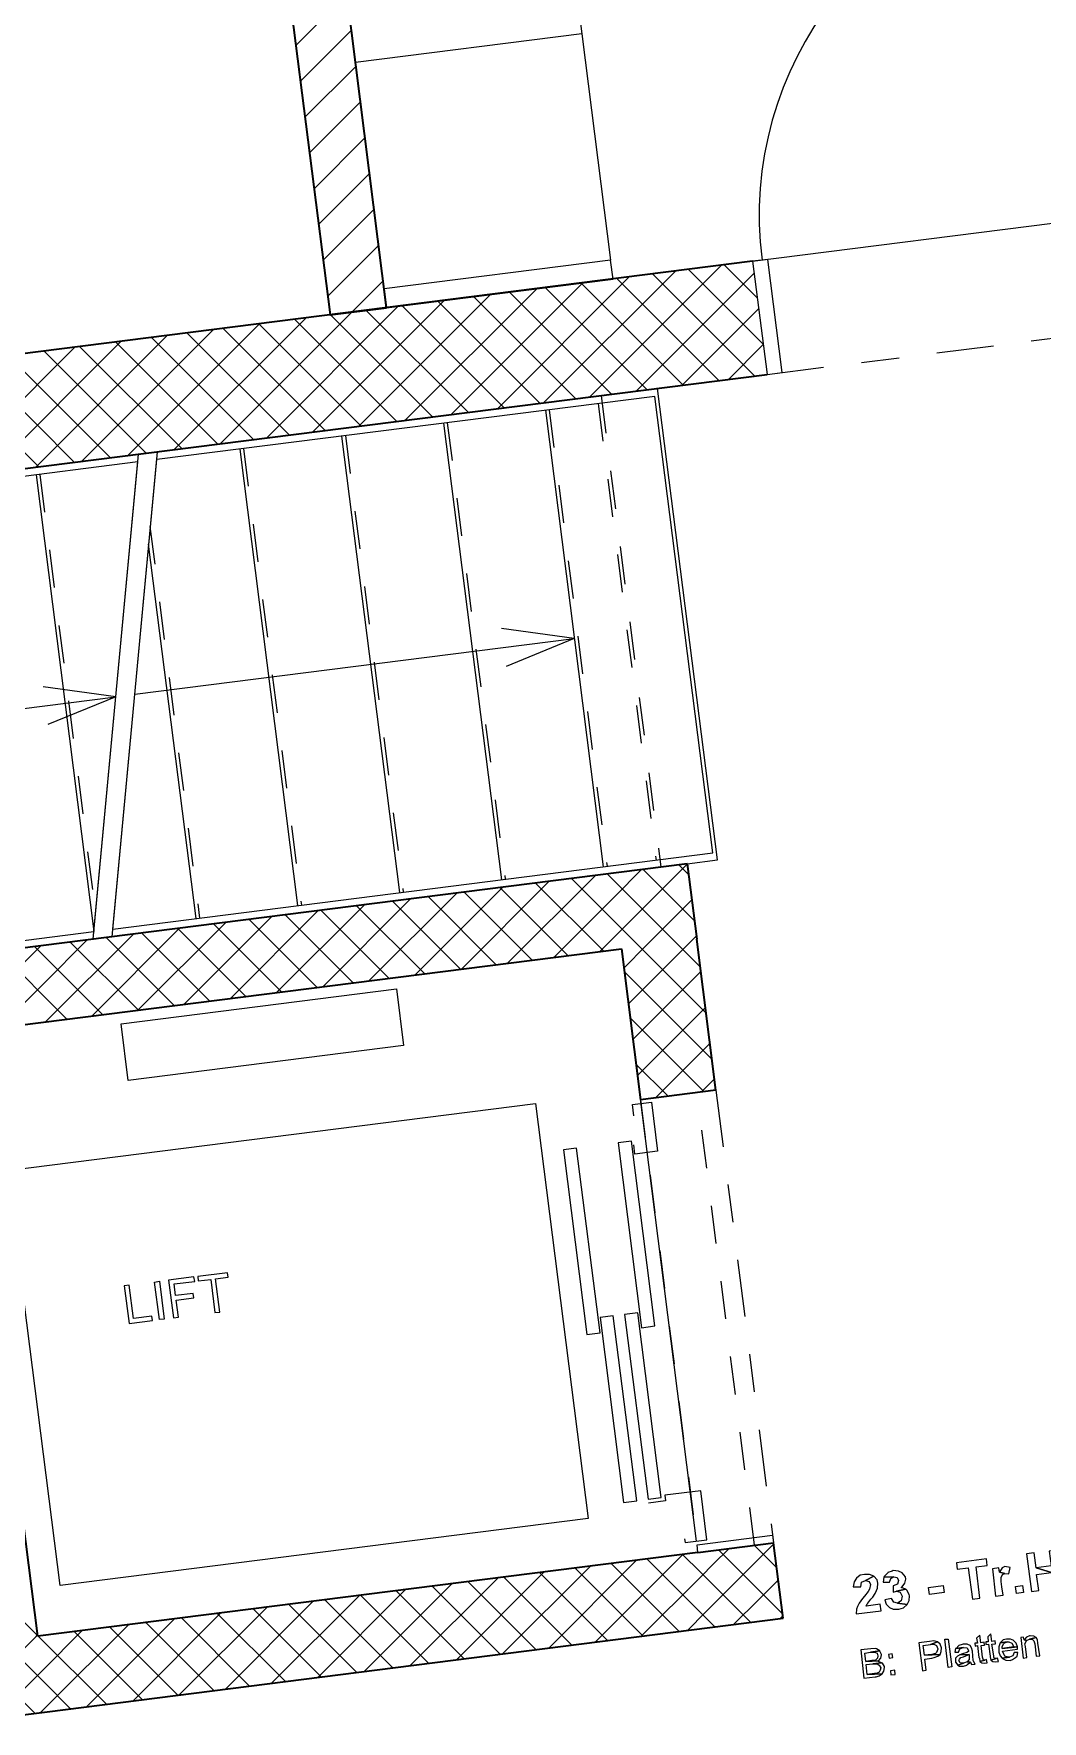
# Model space of a CAD drawing. Header units: metres. Extents: x 2713679.5 to 2713747.3, y 1226017.1 to 1226104.2.
# Drawn here: x 2713691.594 to 2713694.245, y 1226083.025 to 1226087.462 of the extents above; entities that cross this region are included whole.
import ezdxf

# ---------------------------------------------------------------- set-up
doc = ezdxf.new("R2010")
doc.units = ezdxf.units.M
doc.header["$MEASUREMENT"] = 0
doc.linetypes.add('Strich 2_1mm', pattern=[0.15, 0.1, -0.05])
doc.linetypes.add('Strichpunkt 3_1_1mm Achsen', pattern=[0.25, 0.15, -0.05, 0, -0.05])
doc.layers.add('plangrafiken', color=251, linetype='Continuous')
doc.layers.add('waende_stuetzen', color=250, linetype='Continuous')
doc.layers.add('raum', color=7, linetype='Continuous', true_color=0x000000)
doc.layers.add('texte', color=7, linetype='Continuous', true_color=0x000000)

msp = doc.modelspace()

# ---------------------------------------------------------------- linework, layer by layer
at = {"layer": 'plangrafiken', "color": 7, "linetype": 'Continuous', "lineweight": 13}
for p, q in [((2713692.9596, 1226088.057), (2713693.0351, 1226087.4618)), ((2713692.4399, 1226087.3863), (2713692.3643, 1226087.9815)), ((2713693.0351, 1226087.4618), (2713692.4399, 1226087.3863)), ((2713693.0351, 1226087.4618), (2713693.1106, 1226086.8666)), ((2713692.5154, 1226086.791), (2713692.4399, 1226087.3863)), ((2713693.1106, 1226086.8666), (2713692.5154, 1226086.791)), ((2713693.1169, 1226086.817), (2713693.1106, 1226086.8666)), ((2713692.5154, 1226086.791), (2713692.5217, 1226086.7414)), ((2713692.5217, 1226086.7414), (2713693.1169, 1226086.817)), ((2713693.3914, 1226085.2894), (2713693.2341, 1226086.5294)), ((2713693.2267, 1226086.5083), (2713691.9172, 1226086.3422)), ((2713693.379, 1226085.308), (2713693.2267, 1226086.5083)), ((2713692.6711, 1226086.4378), (2713692.8235, 1226085.2375)), ((2713692.939, 1226086.4718), (2713693.0913, 1226085.2715)), ((2713692.4033, 1226086.4038), (2713692.5556, 1226085.2035)), ((2713692.1354, 1226086.3699), (2713692.2877, 1226085.1695)), ((2713691.8676, 1226086.3359), (2713690.8656, 1226086.2087)), ((2713691.5997, 1226086.3019), (2713691.752, 1226085.1015)), ((2713691.752, 1226085.1015), (2713691.8676, 1226086.3359)), ((2713691.8016, 1226085.1078), (2713691.9172, 1226086.3422)), ((2713691.895, 1226086.1198), (2713692.0199, 1226085.1355)), ((2713691.8594, 1226085.725), (2713693.0151, 1226085.8716)), ((2713693.0151, 1226085.8716), (2713692.8237, 1226085.8978)), ((2713693.0151, 1226085.8716), (2713692.8363, 1226085.7985)), ((2713691.8098, 1226085.7187), (2713691.6184, 1226085.7448)), ((2713691.1402, 1226085.6337), (2713691.8098, 1226085.7187)), ((2713691.8098, 1226085.7187), (2713691.631, 1226085.6456)), ((2713691.8016, 1226085.1078), (2713693.379, 1226085.308)), ((2713693.3121, 1226085.2793), (2713693.3914, 1226085.2894)), ((2713691.0179, 1226085.0083), (2713691.752, 1226085.1015)), ((2713691.8232, 1226084.8585), (2713692.5474, 1226084.9504)), ((2713692.5474, 1226084.9504), (2713692.5663, 1226084.8016)), ((2713691.8421, 1226084.7097), (2713691.8232, 1226084.8585)), ((2713692.5663, 1226084.8016), (2713691.8421, 1226084.7097)), ((2713693.3365, 1226083.4982), (2713693.1854, 1226084.6887)), ((2713691.5244, 1226084.4728), (2713692.9132, 1226084.6491)), ((2713692.9132, 1226084.6491), (2713693.0517, 1226083.5578)), ((2713693.1681, 1226084.6462), (2713693.2177, 1226084.6524)), ((2713693.1719, 1226084.6164), (2713693.1681, 1226084.6462)), ((2713693.2177, 1226084.6524), (2713693.2341, 1226084.5235)), ((2713693.0213, 1226084.5318), (2713692.9866, 1226084.5274)), ((2713692.9866, 1226084.5274), (2713693.0483, 1226084.0413)), ((2713693.083, 1226084.0457), (2713693.0213, 1226084.5318)), ((2713693.1652, 1226084.55), (2713693.1305, 1226084.5456)), ((2713693.1305, 1226084.5456), (2713693.1922, 1226084.0595)), ((2713693.2269, 1226084.0639), (2713693.1652, 1226084.55)), ((2713693.1746, 1226084.5159), (2713693.1714, 1226084.5407)), ((2713693.2341, 1226084.5235), (2713693.1746, 1226084.5159)), ((2713691.6629, 1226083.3816), (2713691.5244, 1226084.4728)), ((2713693.1177, 1226084.0904), (2713693.083, 1226084.086)), ((2713693.083, 1226084.086), (2713693.1447, 1226083.5999)), ((2713693.1794, 1226083.6043), (2713693.1177, 1226084.0904)), ((2713693.1822, 1226084.0986), (2713693.1474, 1226084.0942)), ((2713693.1474, 1226084.0942), (2713693.2091, 1226083.6081)), ((2713693.2439, 1226083.6125), (2713693.1822, 1226084.0986)), ((2713693.0483, 1226084.0413), (2713693.083, 1226084.0457)), ((2713693.1922, 1226084.0595), (2713693.2269, 1226084.0639)), ((2713693.1447, 1226083.5999), (2713693.1794, 1226083.6043)), ((2713693.2091, 1226083.6081), (2713693.2439, 1226083.6125)), ((2713693.255, 1226083.6038), (2713693.2104, 1226083.5981)), ((2713693.3474, 1226083.6306), (2713693.2531, 1226083.6187)), ((2713693.2531, 1226083.6187), (2713693.255, 1226083.6038)), ((2713693.3638, 1226083.5017), (2713693.3474, 1226083.6306)), ((2713693.0517, 1226083.5578), (2713691.6629, 1226083.3816)), ((2713693.305, 1226083.5043), (2713693.3062, 1226083.4944)), ((2713693.3062, 1226083.4944), (2713693.3638, 1226083.5017))]:
    msp.add_line(p, q, dxfattribs=at)
at = {"layer": 'plangrafiken', "color": 7, "linetype": 'Strich 2_1mm', "lineweight": 13}
for p, q in [((2713693.0779, 1226086.4895), (2713693.2302, 1226085.2891)), ((2713692.681, 1226086.4391), (2713692.8334, 1226085.2387)), ((2713692.9489, 1226086.4731), (2713693.1012, 1226085.2727)), ((2713692.4132, 1226086.4051), (2713692.5655, 1226085.2047)), ((2713692.1453, 1226086.3711), (2713692.2977, 1226085.1707)), ((2713691.6096, 1226086.3031), (2713691.7575, 1226085.138)), ((2713691.8992, 1226086.1663), (2713692.0298, 1226085.1367))]:
    msp.add_line(p, q, dxfattribs=at)
at = {"layer": 'plangrafiken', "color": 7, "linetype": 'Strich 2_1mm', "lineweight": 18}
msp.add_line((2713693.0853, 1226086.5106), (2713693.2426, 1226085.2705), dxfattribs=at)
at = {"layer": 'raum', "color": 255, "linetype": 'Continuous', "lineweight": 13}
for p, q in [((2713691.7501, 1226085.0811), (2713691.8695, 1226086.3563)), ((2713691.7997, 1226085.0874), (2713691.9191, 1226086.3626))]:
    msp.add_line(p, q, dxfattribs=at)
at = {"layer": 'texte'}
for points in [[(2713691.8447, 1226084.1711), (2713691.8317, 1226084.1693), (2713691.8443, 1226084.0704), (2713691.906, 1226084.0783), (2713691.9046, 1226084.0899), (2713691.8559, 1226084.0839)], [(2713691.9241, 1226084.0806), (2713691.9116, 1226084.1795), (2713691.9246, 1226084.1814), (2713691.9371, 1226084.082), (2713691.9241, 1226084.0806)], [(2713692.0151, 1226084.193), (2713691.9482, 1226084.1841), (2713691.9608, 1226084.0853), (2713691.9742, 1226084.0867), (2713691.9682, 1226084.1317), (2713692.0151, 1226084.1377), (2713692.0132, 1226084.1493), (2713691.9668, 1226084.1438), (2713691.9631, 1226084.1744), (2713692.0169, 1226084.1809)], [(2713692.1032, 1226084.2041), (2713692.0248, 1226084.1939), (2713692.0262, 1226084.1823), (2713692.0591, 1226084.1865), (2713692.0703, 1226084.0992), (2713692.0833, 1226084.1006), (2713692.0721, 1226084.1883), (2713692.1051, 1226084.1925)], [(2713694.2245, 1226083.4671), (2713694.2037, 1226083.4646), (2713694.2172, 1226083.3655), (2713694.2368, 1226083.368), (2713694.2306, 1226083.4108), (2713694.2698, 1226083.4157), (2713694.2294, 1226083.4279)], [(2713694.2833, 1226083.4744), (2713694.2637, 1226083.472), (2713694.2686, 1226083.4328), (2713694.2294, 1226083.4279), (2713694.2698, 1226083.4157), (2713694.2759, 1226083.3729), (2713694.2955, 1226083.3753)], [(2713693.8538, 1226083.4206), (2713693.8513, 1226083.4193), (2713693.8391, 1226083.4157), (2713693.8391, 1226083.4145), (2713693.8305, 1226083.4059), (2713693.8293, 1226083.4034), (2713693.855, 1226083.4047), (2713693.8636, 1226083.4022), (2713693.8672, 1226083.3949), (2713693.8648, 1226083.3851), (2713693.8538, 1226083.3802), (2713693.8538, 1226083.3643), (2713693.8623, 1226083.3667), (2713693.8868, 1226083.3716), (2713693.8746, 1226083.3765), (2713693.877, 1226083.3777), (2713693.8844, 1226083.3875), (2713693.8868, 1226083.3985), (2713693.8856, 1226083.4047), (2713693.877, 1226083.4145), (2713693.8672, 1226083.4193)], [(2713694.0985, 1226083.4512), (2713694.0202, 1226083.4414), (2713694.0214, 1226083.4242), (2713694.0508, 1226083.4279), (2713694.0618, 1226083.3459), (2713694.0814, 1226083.3484), (2713694.0716, 1226083.4304), (2713694.1009, 1226083.434)], [(2713694.1315, 1226083.4279), (2713694.1144, 1226083.4255), (2713694.123, 1226083.3533), (2713694.1425, 1226083.3557), (2713694.1389, 1226083.3777), (2713694.1377, 1226083.3924), (2713694.1377, 1226083.4022), (2713694.1413, 1226083.4108), (2713694.1474, 1226083.4132), (2713694.1328, 1226083.4169)], [(2713694.1474, 1226083.4316), (2713694.1401, 1226083.4279), (2713694.1328, 1226083.4169), (2713694.1474, 1226083.4132), (2713694.1572, 1226083.412), (2713694.1609, 1226083.4291), (2713694.1609, 1226083.4291)], [(2713693.7779, 1226083.4108), (2713693.7669, 1226083.4083), (2713693.7571, 1226083.401), (2713693.7571, 1226083.401), (2713693.751, 1226083.3912), (2713693.7486, 1226083.3777), (2713693.7681, 1226083.3777), (2713693.7681, 1226083.3777), (2713693.7706, 1226083.39), (2713693.7804, 1226083.3949), (2713693.8024, 1226083.4059), (2713693.7914, 1226083.4108)], [(2713693.8024, 1226083.4059), (2713693.7804, 1226083.3949), (2713693.7902, 1226083.3924), (2713693.7938, 1226083.3839), (2713693.7914, 1226083.3716), (2713693.7877, 1226083.3655), (2713693.7779, 1226083.3533), (2713693.773, 1226083.3472), (2713693.7645, 1226083.3349), (2713693.7596, 1226083.3264), (2713693.7571, 1226083.319), (2713693.7559, 1226083.3068), (2713693.822, 1226083.3153), (2713693.8195, 1226083.3325), (2713693.7828, 1226083.3276), (2713693.7853, 1226083.3337), (2713693.7865, 1226083.3349), (2713693.7951, 1226083.3459), (2713693.7999, 1226083.3508), (2713693.8061, 1226083.3606), (2713693.8073, 1226083.3618), (2713693.8122, 1226083.3741), (2713693.8122, 1226083.3741), (2713693.8134, 1226083.3875), (2713693.811, 1226083.3961)], [(2713693.8293, 1226083.4034), (2713693.8269, 1226083.39), (2713693.844, 1226083.39), (2713693.8477, 1226083.3998), (2713693.855, 1226083.4047)], [(2713693.9492, 1226083.3582), (2713693.9468, 1226083.3765), (2713693.9847, 1226083.3814), (2713693.9872, 1226083.3631), (2713693.9492, 1226083.3582)], [(2713694.178, 1226083.3606), (2713694.1756, 1226083.379), (2713694.1939, 1226083.3814), (2713694.1964, 1226083.3631), (2713694.178, 1226083.3606)], [(2713693.8489, 1226083.3472), (2713693.8318, 1226083.3435), (2713693.8354, 1226083.3325), (2713693.844, 1226083.3239), (2713693.8538, 1226083.319), (2713693.8672, 1226083.319), (2713693.8685, 1226083.319), (2713693.8807, 1226083.3227), (2713693.8905, 1226083.3312), (2713693.8648, 1226083.3349), (2713693.855, 1226083.3374)], [(2713693.8868, 1226083.3716), (2713693.8623, 1226083.3667), (2713693.8721, 1226083.3643), (2713693.877, 1226083.3533), (2713693.877, 1226083.3533), (2713693.8746, 1226083.341), (2713693.8648, 1226083.3349), (2713693.8905, 1226083.3312), (2713693.8954, 1226083.3423), (2713693.8966, 1226083.3545), (2713693.8954, 1226083.3582), (2713693.8893, 1226083.3692)], [(2713693.9982, 1226083.1661), (2713693.9896, 1226083.2407), (2713693.9982, 1226083.2407), (2713694.008, 1226083.1673), (2713693.9982, 1226083.1661)], [(2713694.0814, 1226083.2505), (2713694.0728, 1226083.2432), (2713694.0753, 1226083.2297), (2713694.0679, 1226083.2297), (2713694.0691, 1226083.2223), (2713694.0753, 1226083.2236), (2713694.0789, 1226083.1918), (2713694.0801, 1226083.1905), (2713694.0814, 1226083.182), (2713694.0948, 1226083.1856), (2713694.0912, 1226083.1856), (2713694.0899, 1226083.1881), (2713694.0887, 1226083.193), (2713694.085, 1226083.2236), (2713694.0936, 1226083.2248), (2713694.0924, 1226083.2321), (2713694.0838, 1226083.2309)], [(2713694.1107, 1226083.2542), (2713694.1022, 1226083.2468), (2713694.1034, 1226083.2334), (2713694.0973, 1226083.2334), (2713694.0973, 1226083.226), (2713694.1046, 1226083.2272), (2713694.1083, 1226083.1954), (2713694.1083, 1226083.1942), (2713694.1107, 1226083.1856), (2713694.1242, 1226083.1893), (2713694.1205, 1226083.1893), (2713694.1181, 1226083.1918), (2713694.1181, 1226083.1967), (2713694.1132, 1226083.2272), (2713694.123, 1226083.2285), (2713694.1217, 1226083.2358), (2713694.1132, 1226083.2346)], [(2713694.1523, 1226083.2407), (2713694.1511, 1226083.2407), (2713694.1425, 1226083.2383), (2713694.1352, 1226083.2309), (2713694.1536, 1226083.2334), (2713694.1572, 1226083.2334), (2713694.1658, 1226083.2297), (2713694.1658, 1226083.2297), (2713694.1707, 1226083.2199), (2713694.1401, 1226083.2162), (2713694.1805, 1226083.2199), (2713694.1768, 1226083.2297), (2713694.1707, 1226083.2358), (2713694.1707, 1226083.237), (2713694.1621, 1226083.2407)], [(2713694.1964, 1226083.2456), (2713694.189, 1226083.2444), (2713694.1952, 1226083.1905), (2713694.205, 1226083.1918), (2713694.2013, 1226083.2211), (2713694.2001, 1226083.2285), (2713694.2037, 1226083.2358), (2713694.2037, 1226083.237), (2713694.1976, 1226083.2383)], [(2713694.2135, 1226083.2493), (2713694.2123, 1226083.2493), (2713694.2037, 1226083.2456), (2713694.1976, 1226083.2383), (2713694.2037, 1226083.237), (2713694.2123, 1226083.2407), (2713694.2294, 1226083.2444), (2713694.2233, 1226083.248)], [(2713694.2294, 1226083.2444), (2713694.2123, 1226083.2407), (2713694.2196, 1226083.2395), (2713694.2233, 1226083.2358), (2713694.2258, 1226083.2285), (2713694.2294, 1226083.1954), (2713694.2392, 1226083.1967), (2713694.2343, 1226083.2297), (2713694.2331, 1226083.2383)], [(2713693.7951, 1226083.215), (2713693.7681, 1226083.2126), (2713693.7767, 1226083.1379), (2713693.8061, 1226083.1416), (2713693.8085, 1226083.1416), (2713693.8171, 1226083.144), (2713693.8244, 1226083.1489), (2713693.7853, 1226083.1477), (2713693.7828, 1226083.1734), (2713693.7999, 1226083.1759), (2713693.8232, 1226083.1783), (2713693.8146, 1226083.182), (2713693.8146, 1226083.1832), (2713693.7816, 1226083.182), (2713693.7791, 1226083.204), (2713693.7938, 1226083.2064), (2713693.8183, 1226083.2101), (2713693.8097, 1226083.215), (2713693.8061, 1226083.2162)], [(2713693.8183, 1226083.2101), (2713693.7938, 1226083.2064), (2713693.7951, 1226083.2064), (2713693.8048, 1226083.2064), (2713693.811, 1226083.204), (2713693.8134, 1226083.1967), (2713693.8122, 1226083.1905), (2713693.8073, 1226083.1856), (2713693.7975, 1226083.1844), (2713693.7816, 1226083.182), (2713693.8146, 1226083.1832), (2713693.8207, 1226083.1905), (2713693.8232, 1226083.1991), (2713693.8232, 1226083.2003), (2713693.8183, 1226083.2089)], [(2713693.8513, 1226083.2015), (2713693.8415, 1226083.2003), (2713693.8428, 1226083.1905), (2713693.8526, 1226083.1918)], [(2713693.9492, 1226083.2346), (2713693.9211, 1226083.2309), (2713693.9309, 1226083.1575), (2713693.9407, 1226083.1587), (2713693.937, 1226083.1881), (2713693.9553, 1226083.1905), (2713693.9615, 1226083.1918), (2713693.9712, 1226083.1954), (2713693.9774, 1226083.2003), (2713693.9358, 1226083.1979), (2713693.9321, 1226083.2236), (2713693.9517, 1226083.226), (2713693.97, 1226083.2334), (2713693.97, 1226083.2334), (2713693.9602, 1226083.2358), (2713693.9602, 1226083.2358)], [(2713693.97, 1226083.2334), (2713693.9517, 1226083.226), (2713693.9602, 1226083.2272), (2713693.9676, 1226083.2236), (2713693.9712, 1226083.215), (2713693.9712, 1226083.2138), (2713693.9676, 1226083.2052), (2713693.9651, 1226083.2028), (2713693.9553, 1226083.2003), (2713693.9358, 1226083.1979), (2713693.9774, 1226083.2003), (2713693.9798, 1226083.2077), (2713693.981, 1226083.2175), (2713693.981, 1226083.2175), (2713693.9774, 1226083.2272)], [(2713694.019, 1226083.2162), (2713694.0177, 1226083.2162), (2713694.0153, 1226083.2064), (2713694.0251, 1226083.2064), (2713694.0288, 1226083.215), (2713694.0288, 1226083.215), (2713694.0373, 1226083.2187)], [(2713694.0288, 1226083.1991), (2713694.0226, 1226083.1954), (2713694.0177, 1226083.1905), (2713694.0177, 1226083.182), (2713694.0177, 1226083.1795), (2713694.0239, 1226083.1722), (2713694.0385, 1226083.1771), (2713694.03, 1226083.1783), (2713694.0263, 1226083.1844), (2713694.0275, 1226083.1881), (2713694.0312, 1226083.1918), (2713694.0385, 1226083.1942), (2713694.0447, 1226083.1967), (2713694.0532, 1226083.2003)], [(2713694.0373, 1226083.2272), (2713694.0349, 1226083.226), (2713694.0263, 1226083.2236), (2713694.0263, 1226083.2236), (2713694.019, 1226083.2162), (2713694.0373, 1226083.2187), (2713694.0385, 1226083.2187), (2713694.0483, 1226083.2175), (2713694.052, 1226083.2101), (2713694.052, 1226083.2077), (2713694.0471, 1226083.2052), (2713694.0361, 1226083.2015), (2713694.0288, 1226083.1991), (2713694.0532, 1226083.2003), (2713694.0532, 1226083.1967), (2713694.0532, 1226083.1869), (2713694.0483, 1226083.1807), (2713694.0569, 1226083.1795), (2713694.0593, 1226083.1734), (2713694.0691, 1226083.1746), (2713694.0655, 1226083.1807), (2713694.0642, 1226083.1844), (2713694.063, 1226083.1967), (2713694.0618, 1226083.2089), (2713694.0593, 1226083.2175), (2713694.0557, 1226083.2236), (2713694.0496, 1226083.226), (2713694.0483, 1226083.2272)], [(2713694.1352, 1226083.2309), (2713694.134, 1226083.2285), (2713694.1315, 1226083.2199), (2713694.1315, 1226083.2089), (2713694.1315, 1226083.2064), (2713694.1352, 1226083.1967), (2713694.1401, 1226083.1905), (2713694.1597, 1226083.193), (2713694.156, 1226083.193), (2713694.1474, 1226083.1954), (2713694.145, 1226083.1991), (2713694.1413, 1226083.2089), (2713694.1805, 1226083.2138), (2713694.1805, 1226083.2162), (2713694.1805, 1226083.2199), (2713694.1401, 1226083.2162), (2713694.1401, 1226083.2199), (2713694.1438, 1226083.2285), (2713694.145, 1226083.2297), (2713694.1536, 1226083.2334)], [(2713694.1719, 1226083.2052), (2713694.1719, 1226083.2052), (2713694.1682, 1226083.1967), (2713694.1597, 1226083.193), (2713694.1401, 1226083.1905), (2713694.1413, 1226083.1893), (2713694.1499, 1226083.1856), (2713694.1609, 1226083.1844), (2713694.167, 1226083.1869), (2713694.1756, 1226083.1918), (2713694.1793, 1226083.1954), (2713694.1817, 1226083.2052)], [(2713693.8232, 1226083.1783), (2713693.7999, 1226083.1759), (2713693.8012, 1226083.1759), (2713693.811, 1226083.1759), (2713693.8171, 1226083.1722), (2713693.8207, 1226083.1648), (2713693.8195, 1226083.1587), (2713693.8171, 1226083.1538), (2713693.811, 1226083.1514), (2713693.8048, 1226083.1502), (2713693.7853, 1226083.1477), (2713693.8244, 1226083.1489), (2713693.8293, 1226083.1563), (2713693.8293, 1226083.1563), (2713693.8305, 1226083.1661), (2713693.8305, 1226083.1685), (2713693.8256, 1226083.1771)], [(2713693.8575, 1226083.1587), (2713693.8464, 1226083.1575), (2713693.8477, 1226083.1465), (2713693.8587, 1226083.1477)], [(2713694.0483, 1226083.1807), (2713694.0385, 1226083.1771), (2713694.0239, 1226083.1722), (2713694.0275, 1226083.1697), (2713694.0373, 1226083.1697), (2713694.0385, 1226083.1697), (2713694.0471, 1226083.1722), (2713694.0483, 1226083.1734), (2713694.0569, 1226083.1795)], [(2713694.0985, 1226083.1869), (2713694.0948, 1226083.1856), (2713694.0814, 1226083.182), (2713694.0863, 1226083.1783), (2713694.0948, 1226083.1771), (2713694.1009, 1226083.1783)], [(2713694.1279, 1226083.1905), (2713694.1242, 1226083.1893), (2713694.1107, 1226083.1856), (2713694.1156, 1226083.182), (2713694.123, 1226083.1807), (2713694.1303, 1226083.182)]]:
    msp.add_lwpolyline(points, close=True, dxfattribs=at)
at = {"layer": 'waende_stuetzen', "color": 7, "linetype": 'Continuous', "lineweight": 35}
for p, q in [((2713692.0015, 1226089.6491), (2713692.3729, 1226086.7226)), ((2713692.5217, 1226086.7414), (2713692.1503, 1226089.668)), ((2713693.484, 1226086.8636), (2713689.744, 1226086.3889)), ((2713692.3729, 1226086.7226), (2713692.5217, 1226086.7414)), ((2713689.7818, 1226086.0913), (2713693.5218, 1226086.566)), ((2713693.3121, 1226085.2793), (2713691.1792, 1226085.0086)), ((2713693.3121, 1226085.2793), (2713693.3373, 1226085.0809)), ((2713693.3876, 1226084.6841), (2713693.3373, 1226085.0809)), ((2713691.4028, 1226084.8354), (2713693.1388, 1226085.0557)), ((2713693.1388, 1226085.0557), (2713693.1892, 1226084.6589)), ((2713691.6042, 1226083.2481), (2713691.4028, 1226084.8354)), ((2713693.3876, 1226084.6841), (2713693.1892, 1226084.6589)), ((2713693.3403, 1226083.4685), (2713691.6042, 1226083.2481)), ((2713693.3403, 1226083.4685), (2713693.5387, 1226083.4936)), ((2713693.5639, 1226083.2952), (2713693.5387, 1226083.4936)), ((2713691.6294, 1226083.0497), (2713693.5639, 1226083.2952)), ((2713691.431, 1226083.0245), (2713691.6294, 1226083.0497))]:
    msp.add_line(p, q, dxfattribs=at)
at = {"layer": 'waende_stuetzen', "color": 18, "linetype": 'Continuous', "lineweight": 0, "true_color": 0x000000}
for p, q in [((2713692.283, 1226087.431), (2713692.4172, 1226087.5652)), ((2713692.2949, 1226087.3369), (2713692.4291, 1226087.4711)), ((2713692.3069, 1226087.2428), (2713692.4411, 1226087.3769)), ((2713692.3188, 1226087.1486), (2713692.453, 1226087.2828)), ((2713692.3308, 1226087.0545), (2713692.4649, 1226087.1887)), ((2713692.3427, 1226086.9604), (2713692.4769, 1226087.0946)), ((2713692.3547, 1226086.8663), (2713692.4888, 1226087.0004)), ((2713692.3666, 1226086.7722), (2713692.5008, 1226086.9063)), ((2713692.9344, 1226086.4914), (2713693.2808, 1226086.8378)), ((2713693.0559, 1226086.5068), (2713693.4022, 1226086.8532)), ((2713693.5116, 1226086.6458), (2713693.3153, 1226086.8422)), ((2713693.4962, 1226086.7673), (2713693.4094, 1226086.8541)), ((2713692.4304, 1226086.7299), (2713692.5127, 1226086.8122)), ((2713692.5699, 1226086.4452), (2713692.9163, 1226086.7915)), ((2713692.6914, 1226086.4606), (2713693.0378, 1226086.8069)), ((2713692.8129, 1226086.476), (2713693.1593, 1226086.8224)), ((2713693.2071, 1226086.526), (2713692.9388, 1226086.7944)), ((2713693.3013, 1226086.538), (2713693.0329, 1226086.8063)), ((2713693.3954, 1226086.5499), (2713693.127, 1226086.8183)), ((2713693.1774, 1226086.5222), (2713693.4879, 1226086.8328)), ((2713693.4895, 1226086.5619), (2713693.2211, 1226086.8302)), ((2713692.2055, 1226086.3989), (2713692.5519, 1226086.7453)), ((2713692.327, 1226086.4143), (2713692.6733, 1226086.7607)), ((2713692.4485, 1226086.4297), (2713692.7948, 1226086.7761)), ((2713692.8306, 1226086.4782), (2713692.5623, 1226086.7466)), ((2713692.9248, 1226086.4902), (2713692.6564, 1226086.7585)), ((2713693.0189, 1226086.5021), (2713692.7505, 1226086.7705)), ((2713693.113, 1226086.5141), (2713692.8447, 1226086.7824)), ((2713691.9625, 1226086.3681), (2713692.3089, 1226086.7144)), ((2713692.084, 1226086.3835), (2713692.4304, 1226086.7299)), ((2713692.5483, 1226086.4424), (2713692.2799, 1226086.7108)), ((2713692.6424, 1226086.4544), (2713692.3741, 1226086.7227)), ((2713692.7365, 1226086.4663), (2713692.4682, 1226086.7346)), ((2713693.2988, 1226086.5377), (2713693.4998, 1226086.7387)), ((2713691.5981, 1226086.3218), (2713691.9444, 1226086.6682)), ((2713691.7196, 1226086.3372), (2713692.0659, 1226086.6836)), ((2713691.841, 1226086.3527), (2713692.1874, 1226086.699)), ((2713692.1718, 1226086.3946), (2713691.9034, 1226086.663)), ((2713692.2659, 1226086.4066), (2713691.9976, 1226086.6749)), ((2713692.36, 1226086.4185), (2713692.0917, 1226086.6869)), ((2713692.4542, 1226086.4305), (2713692.1858, 1226086.6988)), ((2713691.3551, 1226086.291), (2713691.7015, 1226086.6374)), ((2713691.4766, 1226086.3064), (2713691.823, 1226086.6528)), ((2713691.7953, 1226086.3469), (2713691.527, 1226086.6152)), ((2713691.8894, 1226086.3588), (2713691.6211, 1226086.6271)), ((2713691.9836, 1226086.3707), (2713691.7152, 1226086.6391)), ((2713692.0777, 1226086.3827), (2713691.8093, 1226086.651)), ((2713693.4203, 1226086.5531), (2713693.5118, 1226086.6445)), ((2713691.6071, 1226086.323), (2713691.3387, 1226086.5913)), ((2713691.7012, 1226086.3349), (2713691.4328, 1226086.6033)), ((2713692.8396, 1226085.0177), (2713693.0705, 1226085.2487)), ((2713693.131, 1226085.1172), (2713693.0076, 1226085.2407)), ((2713693.1156, 1226085.2387), (2713693.1017, 1226085.2526)), ((2713693.2086, 1226085.1457), (2713693.1156, 1226085.2387)), ((2713693.1214, 1226085.1935), (2713693.192, 1226085.2641)), ((2713693.1333, 1226085.0993), (2713693.3079, 1226085.2739)), ((2713693.2549, 1226085.2055), (2713693.1958, 1226085.2646)), ((2713693.3012, 1226085.2653), (2713693.2899, 1226085.2765)), ((2713693.3157, 1226085.2507), (2713693.3012, 1226085.2653)), ((2713693.3079, 1226085.2739), (2713693.3122, 1226085.2782)), ((2713692.4751, 1226084.9715), (2713692.706, 1226085.2024)), ((2713692.5966, 1226084.9869), (2713692.8275, 1226085.2178)), ((2713692.81, 1226085.014), (2713692.6311, 1226085.1929)), ((2713692.7181, 1226085.0023), (2713692.949, 1226085.2332)), ((2713692.9041, 1226085.0259), (2713692.7252, 1226085.2048)), ((2713692.9982, 1226085.0379), (2713692.8193, 1226085.2168)), ((2713693.0923, 1226085.0498), (2713692.9134, 1226085.2287)), ((2713692.9611, 1226085.0332), (2713693.1214, 1226085.1935)), ((2713693.3311, 1226085.1292), (2713693.2549, 1226085.2055)), ((2713692.1107, 1226084.9252), (2713692.3416, 1226085.1562)), ((2713692.2322, 1226084.9407), (2713692.4631, 1226085.1716)), ((2713692.5276, 1226084.9782), (2713692.3487, 1226085.1571)), ((2713692.3537, 1226084.9561), (2713692.5846, 1226085.187)), ((2713692.6217, 1226084.9901), (2713692.4428, 1226085.169)), ((2713692.7159, 1226085.002), (2713692.537, 1226085.1809)), ((2713693.204, 1226085.064), (2713693.3242, 1226085.1841)), ((2713691.7462, 1226084.879), (2713691.9771, 1226085.1099)), ((2713691.8677, 1226084.8944), (2713692.0986, 1226085.1253)), ((2713692.1511, 1226084.9304), (2713691.9722, 1226085.1093)), ((2713691.9892, 1226084.9098), (2713692.2201, 1226085.1407)), ((2713692.2452, 1226084.9423), (2713692.0663, 1226085.1212)), ((2713692.3394, 1226084.9543), (2713692.1605, 1226085.1332)), ((2713692.4335, 1226084.9662), (2713692.2546, 1226085.1451)), ((2713693.1623, 1226085.086), (2713693.131, 1226085.1172)), ((2713693.2806, 1226085.0737), (2713693.2086, 1226085.1457)), ((2713691.4007, 1226084.8517), (2713691.6127, 1226085.0637)), ((2713691.5033, 1226084.8482), (2713691.7342, 1226085.0791)), ((2713691.7746, 1226084.8826), (2713691.5957, 1226085.0615)), ((2713691.6248, 1226084.8636), (2713691.8557, 1226085.0945)), ((2713691.8688, 1226084.8945), (2713691.6899, 1226085.0734)), ((2713691.9629, 1226084.9065), (2713691.784, 1226085.0854)), ((2713692.057, 1226084.9184), (2713691.8781, 1226085.0973)), ((2713693.0826, 1226085.0486), (2713693.1333, 1226085.0993)), ((2713693.1453, 1226085.0052), (2713693.204, 1226085.064)), ((2713693.1572, 1226084.9111), (2713693.3255, 1226085.0794)), ((2713693.1865, 1226085.0618), (2713693.1623, 1226085.086)), ((2713693.362, 1226084.8863), (2713693.1865, 1226085.0618)), ((2713693.3465, 1226085.0078), (2713693.2806, 1226085.0737)), ((2713693.3255, 1226085.0794), (2713693.3361, 1226085.09)), ((2713691.6805, 1226084.8707), (2713691.5016, 1226085.0496)), ((2713693.3774, 1226084.7648), (2713693.1465, 1226084.9957)), ((2713693.1691, 1226084.817), (2713693.348, 1226084.9959)), ((2713693.1811, 1226084.7229), (2713693.36, 1226084.9018)), ((2713693.356, 1226084.6801), (2713693.1619, 1226084.8742)), ((2713693.2282, 1226084.6639), (2713693.3719, 1226084.8076)), ((2713693.2619, 1226084.6681), (2713693.1773, 1226084.7527)), ((2713693.3496, 1226084.6793), (2713693.3839, 1226084.7135)), ((2713691.6039, 1226083.2502), (2713691.373, 1226083.4811)), ((2713693.0696, 1226083.2325), (2713693.3005, 1226083.4634)), ((2713693.3469, 1226083.4164), (2713693.3, 1226083.4633)), ((2713693.3805, 1226083.4373), (2713693.422, 1226083.4788)), ((2713693.5624, 1226083.307), (2713693.3941, 1226083.4753)), ((2713693.4402, 1226083.391), (2713693.5392, 1226083.4899)), ((2713693.547, 1226083.4285), (2713693.4882, 1226083.4872)), ((2713692.7051, 1226083.1863), (2713692.9361, 1226083.4172)), ((2713692.8266, 1226083.2017), (2713693.0575, 1226083.4326)), ((2713692.9481, 1226083.2171), (2713693.179, 1226083.448)), ((2713693.1965, 1226083.2486), (2713693.0176, 1226083.4275)), ((2713693.2906, 1226083.2606), (2713693.1117, 1226083.4395)), ((2713693.3623, 1226083.2949), (2713693.2058, 1226083.4514)), ((2713693.4789, 1226083.2844), (2713693.3469, 1226083.4164)), ((2713693.3483, 1226083.4052), (2713693.3805, 1226083.4373)), ((2713692.4622, 1226083.1554), (2713692.6931, 1226083.3863)), ((2713692.5837, 1226083.1708), (2713692.8146, 1226083.4017)), ((2713692.82, 1226083.2008), (2713692.6411, 1226083.3797)), ((2713692.9141, 1226083.2128), (2713692.7352, 1226083.3917)), ((2713693.0083, 1226083.2247), (2713692.8294, 1226083.4036)), ((2713693.1024, 1226083.2367), (2713692.9235, 1226083.4156)), ((2713693.1911, 1226083.2479), (2713693.3483, 1226083.4052)), ((2713693.3603, 1226083.311), (2713693.4402, 1226083.391)), ((2713693.5, 1226083.3447), (2713693.5511, 1226083.3958)), ((2713692.0977, 1226083.1092), (2713692.3286, 1226083.3401)), ((2713692.2192, 1226083.1246), (2713692.4501, 1226083.3555)), ((2713692.4435, 1226083.153), (2713692.2646, 1226083.3319)), ((2713692.3407, 1226083.14), (2713692.5716, 1226083.3709)), ((2713692.5377, 1226083.165), (2713692.3588, 1226083.3439)), ((2713692.6318, 1226083.1769), (2713692.4529, 1226083.3558)), ((2713692.7259, 1226083.1889), (2713692.547, 1226083.3678)), ((2713693.434, 1226083.2788), (2713693.5, 1226083.3447)), ((2713691.7333, 1226083.0629), (2713691.9642, 1226083.2938)), ((2713691.8548, 1226083.0783), (2713692.0857, 1226083.3092)), ((2713692.067, 1226083.1053), (2713691.8881, 1226083.2842)), ((2713691.9762, 1226083.0937), (2713692.2072, 1226083.3247)), ((2713692.1612, 1226083.1172), (2713691.9823, 1226083.2961)), ((2713692.2553, 1226083.1292), (2713692.0764, 1226083.3081)), ((2713692.3494, 1226083.1411), (2713692.1705, 1226083.32)), ((2713693.3126, 1226083.2633), (2713693.3603, 1226083.311)), ((2713693.3847, 1226083.2725), (2713693.3623, 1226083.2949)), ((2713693.5555, 1226083.2942), (2713693.5598, 1226083.2984)), ((2713693.5598, 1226083.2984), (2713693.563, 1226083.3017)), ((2713691.4249, 1226083.0727), (2713691.5997, 1226083.2476)), ((2713691.5997, 1226083.2476), (2713691.6038, 1226083.2516)), ((2713691.7847, 1226083.0694), (2713691.6058, 1226083.2483)), ((2713691.6157, 1226083.1575), (2713691.7212, 1226083.263)), ((2713691.6277, 1226083.0634), (2713691.8427, 1226083.2784)), ((2713691.8788, 1226083.0814), (2713691.6999, 1226083.2603)), ((2713691.9729, 1226083.0933), (2713691.794, 1226083.2722)), ((2713691.4903, 1226083.0321), (2713691.6157, 1226083.1575)), ((2713691.6194, 1226083.1287), (2713691.5587, 1226083.1894)), ((2713691.5964, 1226083.0455), (2713691.5124, 1226083.1296)), ((2713691.6906, 1226083.0575), (2713691.6194, 1226083.1287)), ((2713691.6118, 1226083.0475), (2713691.6277, 1226083.0634))]:
    msp.add_line(p, q, dxfattribs=at)
at = {"layer": 'waende_stuetzen', "color": 7, "linetype": 'Continuous', "lineweight": 13}
for p, q in [((2713693.484, 1226086.8636), (2713694.4562, 1226086.9869)), ((2713693.5237, 1226086.8686), (2713693.484, 1226086.8636)), ((2713693.484, 1226086.8636), (2713693.5218, 1226086.566)), ((2713693.5614, 1226086.571), (2713693.5237, 1226086.8686)), ((2713693.5218, 1226086.566), (2713693.5614, 1226086.571))]:
    msp.add_line(p, q, dxfattribs=at)
at = {"layer": 'waende_stuetzen', "color": 7, "linetype": 'Strichpunkt 3_1_1mm Achsen', "lineweight": 13}
for p, q in [((2713693.5218, 1226086.566), (2713694.494, 1226086.6893)), ((2713693.3876, 1226084.6841), (2713693.5387, 1226083.4936))]:
    msp.add_line(p, q, dxfattribs=at)
at = {"layer": 'waende_stuetzen', "color": 7, "linetype": 'Strich 2_1mm', "lineweight": 13}
for p, q in [((2713693.338, 1226084.6778), (2713693.1892, 1226084.6589)), ((2713693.1892, 1226084.6589), (2713693.3403, 1226083.4685)), ((2713693.4891, 1226083.4873), (2713693.338, 1226084.6778)), ((2713693.3403, 1226083.4685), (2713693.4891, 1226083.4873))]:
    msp.add_line(p, q, dxfattribs=at)
at = {"layer": 'waende_stuetzen', "color": 7, "linetype": 'Continuous', "lineweight": 18}
for p, q in [((2713693.3378, 1226083.4883), (2713693.5362, 1226083.5135)), ((2713693.5362, 1226083.5135), (2713693.5387, 1226083.4936)), ((2713693.3403, 1226083.4685), (2713693.3378, 1226083.4883))]:
    msp.add_line(p, q, dxfattribs=at)
at = {"layer": 'waende_stuetzen', "color": 7, "linetype": 'Continuous', "lineweight": 13}
msp.add_arc((2713694.4314, 1226086.9838), 0.93, 97.2326, 187.2326, dxfattribs=at)

doc.saveas('drawing.dxf')
